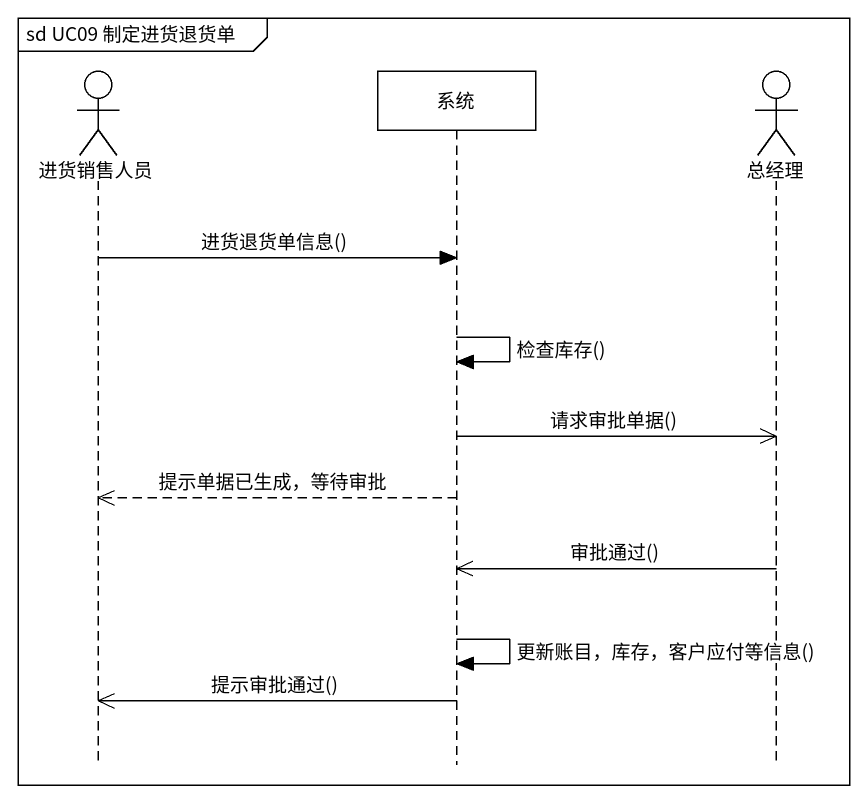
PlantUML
@startuml
mainframe sd UC09 制定进货退货单
hide footbox
actor 进货销售人员
participant 系统
actor 总经理

进货销售人员 -> 系统 : 进货退货单信息()
系统 -> 系统 : 检查库存()
系统 ->> 总经理 : 请求审批单据()
系统 -->> 进货销售人员 : 提示单据已生成，等待审批
总经理 ->> 系统 : 审批通过()
系统 -> 系统 : 更新账目，库存，客户应付等信息()
系统 ->> 进货销售人员 : 提示审批通过()
@enduml
